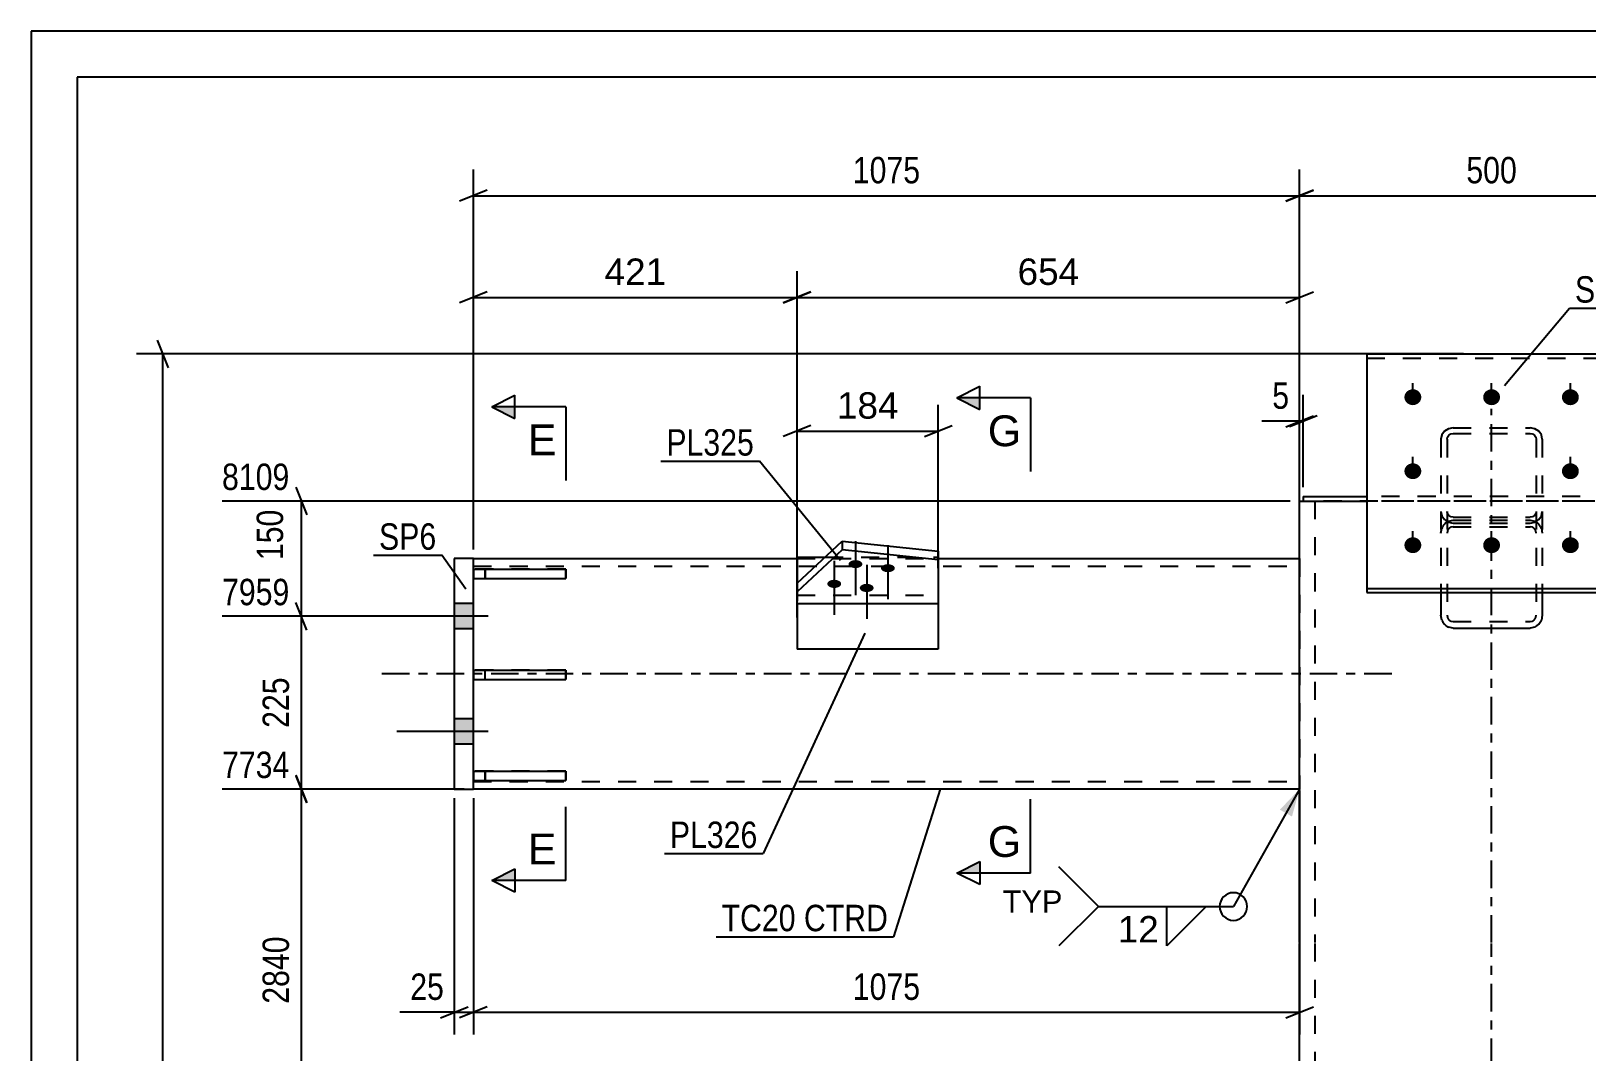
# Model space of a CAD drawing. Header units: millimetres. Extents: x -158 to 436, y -213 to 207.
# Drawn here: x -158.4 to 10.3, y 95.9 to 206.7 of the extents above; entities that cross this region are included whole.
import ezdxf

# ---------------------------------------------------------------- set-up
doc = ezdxf.new("R2010")
doc.units = ezdxf.units.MM
doc.linetypes.add('DXK_LINE_DOT2', pattern=[3.9198, 1.9599, -1.9599])
doc.linetypes.add('DXK_LINE_DOT3', pattern=[5.9187, 2.979, -0.9799, 0.9799, -0.9799])
doc.styles.add('Arial', font='ARIAL.TTF', dxfattribs={"height": 0.2})
doc.styles.add('Arial Narrow', font='ARIALN.TTF', dxfattribs={"height": 0.2})

# ---------------------------------------------------------------- blocks, each defined once
blk = doc.blocks.new('Unknown-284859241-1134')
at = {"color": 5, "linetype": 'Continuous'}
for p, q in [((435.6, 206.66), (-158.4, 206.66)), ((-158.4, 206.66), (-158.4, -213.34)), ((430.6, 201.66), (-153.4, 201.66)), ((-153.4, 201.66), (-153.4, -208.34))]:
    blk.add_line(p, q, dxfattribs=at)
blk = doc.blocks.new('Bolt-284859241-2861 - 2857')
at = {"linetype": 'Continuous'}
for points in [[(-8.54, 166.07), (-8.73, 166.09), (-8.91, 166.15), (-9.08, 166.24), (-9.22, 166.36), (-9.33, 166.5), (-9.41, 166.67), (-9.45, 166.84), (-9.45, 167.02), (-9.41, 167.2), (-9.33, 167.36), (-9.22, 167.51), (-9.08, 167.63), (-8.91, 167.72), (-8.73, 167.78), (-8.54, 167.79), (-8.35, 167.78), (-8.17, 167.72), (-8, 167.63), (-7.86, 167.51), (-7.75, 167.36), (-7.67, 167.2), (-7.63, 167.02), (-7.63, 166.84), (-7.67, 166.67), (-7.75, 166.5), (-7.86, 166.36), (-8, 166.24), (-8.17, 166.15), (-8.35, 166.09)], [(0, 166.07), (-0.19, 166.09), (-0.37, 166.15), (-0.54, 166.24), (-0.68, 166.36), (-0.79, 166.5), (-0.87, 166.67), (-0.91, 166.84), (-0.91, 167.02), (-0.87, 167.2), (-0.79, 167.36), (-0.68, 167.51), (-0.54, 167.63), (-0.37, 167.72), (-0.19, 167.78), (0, 167.79), (0.19, 167.78), (0.38, 167.72), (0.54, 167.63), (0.68, 167.51), (0.8, 167.36), (0.87, 167.2), (0.91, 167.02), (0.91, 166.84), (0.87, 166.67), (0.8, 166.5), (0.68, 166.36), (0.54, 166.24), (0.38, 166.15), (0.19, 166.09)], [(8.54, 166.07), (8.35, 166.09), (8.17, 166.15), (8.01, 166.24), (7.86, 166.36), (7.75, 166.5), (7.67, 166.67), (7.63, 166.84), (7.63, 167.02), (7.67, 167.2), (7.75, 167.36), (7.86, 167.51), (8.01, 167.63), (8.17, 167.72), (8.35, 167.78), (8.54, 167.79), (8.73, 167.78), (8.92, 167.72), (9.08, 167.63), (9.23, 167.51), (9.34, 167.36), (9.42, 167.2), (9.46, 167.02), (9.46, 166.84), (9.42, 166.67), (9.34, 166.5), (9.23, 166.36), (9.08, 166.24), (8.92, 166.15), (8.73, 166.09)], [(-8.54, 158.05), (-8.73, 158.06), (-8.91, 158.12), (-9.08, 158.21), (-9.22, 158.33), (-9.33, 158.48), (-9.41, 158.64), (-9.45, 158.82), (-9.45, 159), (-9.41, 159.17), (-9.33, 159.34), (-9.22, 159.48), (-9.08, 159.6), (-8.91, 159.69), (-8.73, 159.75), (-8.54, 159.77), (-8.35, 159.75), (-8.17, 159.69), (-8, 159.6), (-7.86, 159.48), (-7.75, 159.34), (-7.67, 159.17), (-7.63, 159), (-7.63, 158.82), (-7.67, 158.64), (-7.75, 158.48), (-7.86, 158.33), (-8, 158.21), (-8.17, 158.12), (-8.35, 158.06)], [(8.54, 158.05), (8.35, 158.06), (8.17, 158.12), (8.01, 158.21), (7.86, 158.33), (7.75, 158.48), (7.67, 158.64), (7.63, 158.82), (7.63, 159), (7.67, 159.17), (7.75, 159.34), (7.86, 159.48), (8.01, 159.6), (8.17, 159.69), (8.35, 159.75), (8.54, 159.77), (8.73, 159.75), (8.92, 159.69), (9.08, 159.6), (9.23, 159.48), (9.34, 159.34), (9.42, 159.17), (9.46, 159), (9.46, 158.82), (9.42, 158.64), (9.34, 158.48), (9.23, 158.33), (9.08, 158.21), (8.92, 158.12), (8.73, 158.06)], [(-8.54, 150.02), (-8.73, 150.04), (-8.91, 150.09), (-9.08, 150.18), (-9.22, 150.3), (-9.33, 150.45), (-9.41, 150.61), (-9.45, 150.79), (-9.45, 150.97), (-9.41, 151.15), (-9.33, 151.31), (-9.22, 151.46), (-9.08, 151.58), (-8.91, 151.67), (-8.73, 151.72), (-8.54, 151.74), (-8.35, 151.72), (-8.17, 151.67), (-8, 151.58), (-7.86, 151.46), (-7.75, 151.31), (-7.67, 151.15), (-7.63, 150.97), (-7.63, 150.79), (-7.67, 150.61), (-7.75, 150.45), (-7.86, 150.3), (-8, 150.18), (-8.17, 150.09), (-8.35, 150.04)], [(0, 150.02), (-0.19, 150.04), (-0.37, 150.09), (-0.54, 150.18), (-0.68, 150.3), (-0.79, 150.45), (-0.87, 150.61), (-0.91, 150.79), (-0.91, 150.97), (-0.87, 151.15), (-0.79, 151.31), (-0.68, 151.46), (-0.54, 151.58), (-0.37, 151.67), (-0.19, 151.72), (0, 151.74), (0.19, 151.72), (0.38, 151.67), (0.54, 151.58), (0.68, 151.46), (0.8, 151.31), (0.87, 151.15), (0.91, 150.97), (0.91, 150.79), (0.87, 150.61), (0.8, 150.45), (0.68, 150.3), (0.54, 150.18), (0.38, 150.09), (0.19, 150.04)], [(8.54, 150.02), (8.35, 150.04), (8.17, 150.09), (8.01, 150.18), (7.86, 150.3), (7.75, 150.45), (7.67, 150.61), (7.63, 150.79), (7.63, 150.97), (7.67, 151.15), (7.75, 151.31), (7.86, 151.46), (8.01, 151.58), (8.17, 151.67), (8.35, 151.72), (8.54, 151.74), (8.73, 151.72), (8.92, 151.67), (9.08, 151.58), (9.23, 151.46), (9.34, 151.31), (9.42, 151.15), (9.46, 150.97), (9.46, 150.79), (9.42, 150.61), (9.34, 150.45), (9.23, 150.3), (9.08, 150.18), (8.92, 150.09), (8.73, 150.04)]]:
    blk.add_hatch(color=1, dxfattribs=at).paths.add_polyline_path(points)
at = {"color": 1, "linetype": 'Continuous'}
for p, q in [((-8.54, 166.11), (-8.54, 168.47)), ((0, 166.11), (0, 168.47)), ((8.54, 166.11), (8.54, 168.47)), ((-8.54, 158.08), (-8.54, 160.45)), ((8.54, 158.08), (8.54, 160.45)), ((-8.54, 150.05), (-8.54, 152.42)), ((0, 150.05), (0, 152.42)), ((8.54, 150.05), (8.54, 152.42))]:
    blk.add_line(p, q, dxfattribs=at)
blk = doc.blocks.new('Part-284859241-2860 - 2857')
at = {"color": 2, "linetype": 'Continuous'}
for p, q in [((-75.32, 146.77), (-70.44, 151.31)), ((-70.44, 150.37), (-75.32, 145.83)), ((-70.44, 151.31), (-60.01, 150.23)), ((-70.44, 151.31), (-70.44, 150.37)), ((-60.01, 149.29), (-70.44, 150.37)), ((-60.01, 150.23), (-60.01, 144.51)), ((-75.32, 144.51), (-75.32, 146.77)), ((-60.01, 144.51), (-75.32, 144.51))]:
    blk.add_line(p, q, dxfattribs=at)
at = {"color": 7, "linetype": 'DXK_LINE_DOT2'}
blk.add_line((-75.32, 145.45), (-60.01, 145.45), dxfattribs=at)
blk = doc.blocks.new('Part-284859241-2866 - 2857')
at = {"color": 2, "linetype": 'Continuous'}
for p, q in [((-13.54, 171.63), (-13.54, 145.73)), ((-13.54, 171.63), (13.54, 171.63)), ((13.54, 145.73), (13.54, 171.63)), ((-13.54, 146.18), (13.54, 146.18)), ((-13.54, 145.73), (13.54, 145.73))]:
    blk.add_line(p, q, dxfattribs=at)
at = {"color": 7, "linetype": 'DXK_LINE_DOT2'}
blk.add_line((-13.54, 171.18), (13.54, 171.18), dxfattribs=at)
blk = doc.blocks.new('Part-284859241-3005 - 2857')
at = {"color": 2, "linetype": 'Continuous'}
for p, q in [((-110.42, 148.28), (-100.42, 148.28)), ((-110.42, 148.28), (-110.42, 147.28)), ((-110.42, 147.28), (-100.42, 147.28)), ((-100.42, 148.28), (-100.42, 147.28))]:
    blk.add_line(p, q, dxfattribs=at)
at = {"color": 7, "linetype": 'DXK_LINE_DOT2'}
blk.add_line((-109.17, 147.28), (-109.17, 148.28), dxfattribs=at)
blk = doc.blocks.new('Part-284859241-3006 - 2857')
at = {"color": 7, "linetype": 'DXK_LINE_DOT2'}
for p, q in [((-100.42, 137.32), (-110.42, 137.32)), ((-110.42, 137.32), (-110.42, 136.32)), ((-109.17, 136.32), (-109.17, 137.32)), ((-100.42, 136.32), (-100.42, 137.32)), ((-110.42, 136.32), (-100.42, 136.32))]:
    blk.add_line(p, q, dxfattribs=at)
blk = doc.blocks.new('Part-284859241-3007 - 2857')
at = {"color": 7, "linetype": 'DXK_LINE_DOT2'}
for p, q in [((-100.42, 148.28), (-110.42, 148.28)), ((-110.42, 148.28), (-110.42, 147.28)), ((-110.42, 147.28), (-100.42, 147.28)), ((-109.17, 148.28), (-109.17, 147.28)), ((-100.42, 147.28), (-100.42, 148.28))]:
    blk.add_line(p, q, dxfattribs=at)
blk = doc.blocks.new('Part-284859241-2955 - 2857')
at = {"color": 7, "linetype": 'DXK_LINE_DOT2'}
for p, q in [((-5.4, 162.85), (-5.5, 162.37)), ((-5.5, 162.37), (-5.5, 145.73)), ((-5.11, 163.25), (-5.4, 162.85)), ((-4.67, 163.52), (-5.11, 163.25)), ((-4.83, 162.37), (-4.78, 162.61)), ((-4.83, 162.37), (-4.83, 143.3)), ((-4.78, 162.61), (-4.64, 162.81)), ((-4.16, 163.62), (-4.67, 163.52)), ((-4.64, 162.81), (-4.42, 162.95)), ((-4.42, 162.95), (-4.16, 162.99)), ((-4.16, 163.62), (4.17, 163.62)), ((-4.16, 162.99), (4.17, 162.99)), ((4.68, 163.52), (4.17, 163.62)), ((4.17, 162.99), (4.42, 162.95)), ((4.42, 162.95), (4.64, 162.81)), ((4.64, 162.81), (4.79, 162.61)), ((5.11, 163.25), (4.68, 163.52)), ((4.79, 162.61), (4.84, 162.37)), ((4.84, 162.37), (4.84, 143.3)), ((5.4, 162.85), (5.11, 163.25)), ((5.5, 162.37), (5.4, 162.85)), ((5.5, 162.37), (5.5, 145.73)), ((-5.5, 154.54), (-5.4, 154.06)), ((-5.4, 154.06), (-5.11, 153.65)), ((-5.11, 153.65), (-4.67, 153.38)), ((-4.78, 154.3), (-4.83, 154.54)), ((-4.64, 154.09), (-4.78, 154.3)), ((-4.67, 153.48), (-4.16, 153.59)), ((-4.42, 153.96), (-4.64, 154.09)), ((-4.16, 153.91), (-4.42, 153.96)), ((-4.16, 153.91), (4.17, 153.91)), ((-4.16, 153.59), (4.17, 153.59)), ((4.42, 153.96), (4.17, 153.91)), ((4.17, 153.59), (4.68, 153.48)), ((4.64, 154.09), (4.42, 153.96)), ((4.79, 154.3), (4.64, 154.09)), ((4.68, 153.38), (5.11, 153.65)), ((4.84, 154.54), (4.79, 154.3)), ((5.11, 153.65), (5.4, 154.06)), ((5.4, 154.06), (5.5, 154.54)), ((-5.5, 152.17), (-5.4, 152.71)), ((-4.78, 152.44), (-4.83, 152.17)), ((-4.67, 153.38), (-4.16, 153.28)), ((-4.16, 152.88), (-4.42, 152.82)), ((-4.16, 153.28), (4.17, 153.28)), ((-4.16, 152.88), (4.17, 152.88)), ((4.17, 153.28), (4.68, 153.38)), ((4.42, 152.82), (4.17, 152.88)), ((4.84, 152.17), (4.79, 152.44)), ((5.4, 152.71), (5.5, 152.17)), ((-4.83, 143.3), (-4.78, 143.03)), ((-4.42, 142.65), (-4.16, 142.59)), ((-4.16, 142.59), (4.17, 142.59)), ((4.17, 142.59), (4.42, 142.65)), ((4.79, 143.03), (4.84, 143.3))]:
    blk.add_line(p, q, dxfattribs=at)
at = {"color": 2, "linetype": 'Continuous'}
for p, q in [((-5.5, 145.73), (-5.5, 143.3)), ((5.5, 145.73), (5.5, 143.3)), ((-5.4, 142.76), (-5.5, 143.3)), ((-4.16, 141.88), (-4.67, 141.99)), ((-4.16, 141.88), (4.17, 141.88)), ((4.68, 141.99), (4.17, 141.88)), ((5.5, 143.3), (5.4, 142.76))]:
    blk.add_line(p, q, dxfattribs=at)
at = {"color": 7, "linetype": 'DXK_LINE_DOT2'}
for centre, radius, start, end in [((-4.11, 152.22), 1.38, 114.32, 159.2417), ((-4.14, 152.2), 0.69, 114.32, 159.2417), ((4.14, 152.2), 0.69, 20.7583, 65.68), ((4.11, 152.22), 1.38, 20.7583, 65.68), ((-4.14, 143.27), 0.69, 200.7583, 245.68), ((4.14, 143.27), 0.69, 294.32, 339.2417)]:
    blk.add_arc(centre, radius, start, end, dxfattribs=at)
at = {"color": 2, "linetype": 'Continuous'}
for centre, start, end in [((-4.11, 143.25), 200.7583, 245.68), ((4.11, 143.25), 294.32, 339.2417)]:
    blk.add_arc(centre, 1.38, start, end, dxfattribs=at)
blk = doc.blocks.new('Bolt-284859241-3025 - 2857')
at = {"linetype": 'Continuous'}
for points in [[(-68.99, 149.25), (-68.84, 149.24), (-68.69, 149.22), (-68.55, 149.17), (-68.44, 149.11), (-68.34, 149.04), (-68.28, 148.96), (-68.25, 148.87), (-68.25, 148.78), (-68.28, 148.69), (-68.34, 148.61), (-68.44, 148.54), (-68.55, 148.48), (-68.69, 148.44), (-68.84, 148.41), (-68.99, 148.4), (-69.15, 148.41), (-69.3, 148.44), (-69.43, 148.48), (-69.55, 148.54), (-69.64, 148.61), (-69.71, 148.69), (-69.74, 148.78), (-69.74, 148.87), (-69.71, 148.96), (-69.64, 149.04), (-69.55, 149.11), (-69.43, 149.17), (-69.3, 149.22), (-69.15, 149.24)], [(-65.47, 148.81), (-65.32, 148.8), (-65.17, 148.78), (-65.03, 148.73), (-64.92, 148.67), (-64.82, 148.6), (-64.76, 148.52), (-64.73, 148.43), (-64.73, 148.34), (-64.76, 148.25), (-64.82, 148.17), (-64.92, 148.1), (-65.03, 148.04), (-65.17, 147.99), (-65.32, 147.96), (-65.47, 147.95), (-65.63, 147.96), (-65.78, 147.99), (-65.91, 148.04), (-66.03, 148.1), (-66.12, 148.17), (-66.19, 148.25), (-66.22, 148.34), (-66.22, 148.43), (-66.19, 148.52), (-66.12, 148.6), (-66.03, 148.67), (-65.91, 148.73), (-65.78, 148.78), (-65.63, 148.8)], [(-71.29, 147.13), (-71.14, 147.12), (-70.99, 147.09), (-70.85, 147.04), (-70.73, 146.98), (-70.64, 146.91), (-70.58, 146.82), (-70.55, 146.73), (-70.55, 146.64), (-70.58, 146.55), (-70.64, 146.46), (-70.73, 146.39), (-70.85, 146.33), (-70.99, 146.28), (-71.14, 146.25), (-71.29, 146.24), (-71.45, 146.25), (-71.6, 146.28), (-71.73, 146.33), (-71.85, 146.39), (-71.94, 146.46), (-72, 146.55), (-72.04, 146.64), (-72.04, 146.73), (-72, 146.82), (-71.94, 146.91), (-71.85, 146.98), (-71.73, 147.04), (-71.6, 147.09), (-71.45, 147.12)], [(-67.77, 146.69), (-67.62, 146.68), (-67.47, 146.65), (-67.33, 146.6), (-67.21, 146.54), (-67.12, 146.47), (-67.06, 146.38), (-67.03, 146.29), (-67.03, 146.2), (-67.06, 146.11), (-67.12, 146.02), (-67.21, 145.94), (-67.33, 145.88), (-67.47, 145.84), (-67.62, 145.81), (-67.77, 145.8), (-67.93, 145.81), (-68.08, 145.84), (-68.21, 145.88), (-68.33, 145.94), (-68.42, 146.02), (-68.48, 146.11), (-68.52, 146.2), (-68.52, 146.29), (-68.48, 146.38), (-68.42, 146.47), (-68.33, 146.54), (-68.21, 146.6), (-68.08, 146.65), (-67.93, 146.68)]]:
    blk.add_hatch(color=1, dxfattribs=at).paths.add_polyline_path(points)
at = {"color": 1, "linetype": 'Continuous'}
for p, q in [((-68.99, 151.33), (-68.99, 145.46)), ((-65.47, 150.89), (-65.47, 145.02)), ((-71.29, 149.19), (-71.29, 143.32)), ((-67.77, 148.75), (-67.77, 142.88))]:
    blk.add_line(p, q, dxfattribs=at)
blk = doc.blocks.new('Part-284859241-2966 - 2857')
at = {"color": 2, "linetype": 'Continuous'}
for p, q in [((-112.5, 149.42), (-112.5, 124.42)), ((-110.42, 149.42), (-112.5, 149.42)), ((-110.42, 124.42), (-110.42, 149.42)), ((-112.5, 124.42), (-110.42, 124.42))]:
    blk.add_line(p, q, dxfattribs=at)
blk = doc.blocks.new('Part-284859241-2978 - 2857')
at = {"color": 2, "linetype": 'Continuous'}
for p, q in [((-110.42, 126.36), (-100.42, 126.36)), ((-110.42, 126.36), (-110.42, 125.36)), ((-110.42, 125.36), (-100.42, 125.36)), ((-100.42, 126.36), (-100.42, 125.36))]:
    blk.add_line(p, q, dxfattribs=at)
at = {"color": 7, "linetype": 'DXK_LINE_DOT2'}
blk.add_line((-109.17, 125.36), (-109.17, 126.36), dxfattribs=at)
blk = doc.blocks.new('Part-284859241-2981 - 2857')
at = {"color": 7, "linetype": 'DXK_LINE_DOT2'}
for p, q in [((-100.42, 126.36), (-110.42, 126.36)), ((-110.42, 126.36), (-110.42, 125.36)), ((-110.42, 125.36), (-100.42, 125.36)), ((-109.17, 126.36), (-109.17, 125.36)), ((-100.42, 125.36), (-100.42, 126.36))]:
    blk.add_line(p, q, dxfattribs=at)
blk = doc.blocks.new('Part-284859241-2991 - 2857')
at = {"color": 2, "linetype": 'Continuous'}
for p, q in [((-20.42, 156.17), (-13.54, 156.17)), ((-20.42, 156.17), (-20.42, 155.67)), ((-20.42, 155.67), (-19.02, 155.67)), ((20.42, 156.17), (13.54, 156.17)), ((20.42, 155.67), (19.02, 155.67)), ((20.42, 156.17), (20.42, 155.67))]:
    blk.add_line(p, q, dxfattribs=at)
at = {"color": 7, "linetype": 'DXK_LINE_DOT2'}
for p, q in [((19.02, 155.67), (-19.02, 155.67)), ((13.54, 156.17), (-13.54, 156.17))]:
    blk.add_line(p, q, dxfattribs=at)
blk = doc.blocks.new('Part-284859241-2996 - 2857')
at = {"color": 2, "linetype": 'Continuous'}
for p, q in [((-110.42, 149.42), (-75.32, 149.42)), ((-60.01, 149.42), (-20.83, 149.42)), ((-20.83, 124.42), (-110.42, 124.42))]:
    blk.add_line(p, q, dxfattribs=at)
at = {"color": 7, "linetype": 'DXK_LINE_DOT2'}
for p, q in [((-110.42, 124.42), (-110.42, 149.42)), ((-110.42, 148.59), (-20.83, 148.59)), ((-75.32, 149.42), (-60.01, 149.42)), ((-20.83, 149.42), (-20.83, 124.42)), ((-110.42, 125.26), (-20.83, 125.26))]:
    blk.add_line(p, q, dxfattribs=at)
at = {"color": 7, "linetype": 'DXK_LINE_DOT3'}
blk.add_line((-10.83, 136.92), (-120.42, 136.92), dxfattribs=at)
blk = doc.blocks.new('Part-284859241-3003 - 2857')
at = {"color": 2, "linetype": 'Continuous'}
for p, q in [((-75.32, 149.59), (-72.29, 149.59)), ((-75.32, 149.59), (-75.32, 146.77)), ((-75.32, 144.51), (-75.32, 139.59)), ((-60.01, 144.51), (-60.01, 139.59)), ((-60.01, 139.59), (-75.32, 139.59))]:
    blk.add_line(p, q, dxfattribs=at)
at = {"color": 7, "linetype": 'DXK_LINE_DOT2'}
for p, q in [((-72.29, 149.59), (-60.01, 149.59)), ((-60.01, 149.59), (-60.01, 144.51)), ((-75.32, 146.77), (-75.32, 144.51))]:
    blk.add_line(p, q, dxfattribs=at)
blk = doc.blocks.new('Part-284859241-3004 - 2857')
at = {"color": 2, "linetype": 'Continuous'}
for p, q in [((-110.42, 137.32), (-100.42, 137.32)), ((-110.42, 137.32), (-110.42, 136.32)), ((-100.42, 137.32), (-100.42, 136.32)), ((-110.42, 136.32), (-100.42, 136.32))]:
    blk.add_line(p, q, dxfattribs=at)
at = {"color": 7, "linetype": 'DXK_LINE_DOT2'}
blk.add_line((-109.17, 136.32), (-109.17, 137.32), dxfattribs=at)
blk = doc.blocks.new('Bolt-284859241-3028 - 2857')
at = {"linetype": 'Continuous'}
for points in [[(-112.5, 144.55), (-112.5, 141.8), (-110.42, 141.8), (-110.42, 144.55)], [(-112.5, 144.55), (-112.5, 141.8), (-110.42, 141.8), (-110.42, 144.55)], [(-112.5, 132.05), (-112.5, 129.3), (-110.42, 129.3), (-110.42, 132.05)], [(-112.5, 132.05), (-112.5, 129.3), (-110.42, 129.3), (-110.42, 132.05)]]:
    blk.add_hatch(color=1, dxfattribs=at).paths.add_polyline_path(points)
at = {"color": 1, "linetype": 'Continuous'}
for p, q in [((-110.42, 144.55), (-112.5, 144.55)), ((-110.42, 144.55), (-112.5, 144.55)), ((-108.83, 143.17), (-118.75, 143.17)), ((-108.83, 143.17), (-118.75, 143.17)), ((-110.42, 141.8), (-112.5, 141.8)), ((-110.42, 141.8), (-112.5, 141.8)), ((-110.42, 132.05), (-112.5, 132.05)), ((-110.42, 132.05), (-112.5, 132.05)), ((-108.83, 130.67), (-118.75, 130.67)), ((-108.83, 130.67), (-118.75, 130.67)), ((-110.42, 129.3), (-112.5, 129.3)), ((-110.42, 129.3), (-112.5, 129.3))]:
    blk.add_line(p, q, dxfattribs=at)
blk = doc.blocks.new('Part-284859241-3034 - 2857')
at = {"linetype": 'Continuous'}
blk.add_hatch(color=2, dxfattribs=at).paths.add_polyline_path([(0, 29.17), (-0.8, 30.57), (0.8, 30.57)])
at = {"color": 7, "linetype": 'DXK_LINE_DOT3'}
for p, q in [((0, 107.76), (0, 165.67)), ((0, 29.27), (0, 107.66)), ((0, -10), (0, 29.17))]:
    blk.add_line(p, q, dxfattribs=at)
at = {"color": 2, "linetype": 'Continuous'}
for p, q in [((-20.83, 107.76), (-20.83, 155.67)), ((-20.83, 155.67), (-20.42, 155.67)), ((-19.02, 155.67), (-17.5, 155.67)), ((-17.5, 155.67), (-13.54, 155.67)), ((19.02, 155.67), (13.54, 155.67)), ((20.83, 155.67), (20.42, 155.67)), ((20.83, 155.67), (20.83, 107.76)), ((-20.83, 29.27), (-20.83, 107.66)), ((20.83, 107.66), (20.83, 29.27)), ((0, 29.17), (-0.8, 30.57)), ((-0.8, 30.57), (0.8, 30.57)), ((0.8, 30.57), (0, 29.17)), ((-20.83, 12.5), (-20.83, 29.17)), ((20.83, 29.17), (20.83, 12.5))]:
    blk.add_line(p, q, dxfattribs=at)
at = {"color": 7, "linetype": 'DXK_LINE_DOT2'}
for p, q in [((-20.83, 155.67), (-19.02, 155.67)), ((-20.42, 155.67), (-19.86, 155.67)), ((-19.17, 155.67), (-19.17, 107.76)), ((13.54, 155.67), (-13.54, 155.67)), ((20.42, 155.67), (17.5, 155.67)), ((19.17, 155.67), (19.17, 107.76)), ((-19.17, 107.66), (-19.17, 29.27)), ((19.17, 107.66), (19.17, 29.27)), ((-19.17, 29.17), (-19.17, 0)), ((19.17, 29.17), (19.17, 0)), ((-20.83, 12.5), (-20.83, 0)), ((20.83, 12.5), (20.83, 0)), ((20.83, 0), (-20.83, 0))]:
    blk.add_line(p, q, dxfattribs=at)
at = {"color": 2, "linetype": 'Continuous'}
blk.add_circle((0, 30.07), 1, dxfattribs=at)
blk = doc.blocks.new('StraightDimension-284859241-6007 - 2857')
at = {"color": 7, "linetype": 'Continuous'}
for p, q in [((-75.32, 143.05), (-75.32, 166.11)), ((-60.01, 148.37), (-60.01, 166.11)), ((-73.82, 163.86), (-76.82, 162.66)), ((-61.51, 162.66), (-58.51, 163.86)), ((-75.32, 163.26), (-60.01, 163.26))]:
    blk.add_line(p, q, dxfattribs=at)
at = {"color": 0}
blk.add_wipeout([(-63.73, 164.01), (-63.73, 168.21), (-71.6, 168.21), (-71.6, 164.01)], dxfattribs=at)
at = {"color": 3, "style": 'Arial'}
blk.add_text('184', height=2.865, dxfattribs=at).set_placement((-71, 164.61))
blk = doc.blocks.new('StraightDimension-284859241-3214 - 2857')
at = {"color": 7, "linetype": 'Continuous'}
for p, q in [((-20.83, 150.42), (-20.83, 191.64)), ((20.83, 150.42), (20.83, 191.64)), ((-19.33, 189.39), (-22.33, 188.19)), ((19.33, 188.19), (22.33, 189.39)), ((-20.83, 188.79), (20.83, 188.79))]:
    blk.add_line(p, q, dxfattribs=at)
at = {"color": 0}
blk.add_wipeout([(3.34, 189.54), (3.34, 193.74), (-3.34, 193.74), (-3.34, 189.54)], dxfattribs=at)
at = {"color": 3, "style": 'Arial Narrow'}
blk.add_text('500', height=2.863, dxfattribs=at).set_placement((-2.74, 190.14))
blk = doc.blocks.new('StraightDimension-284859241-5970 - 2857')
at = {"color": 7, "linetype": 'Continuous'}
for p, q in [((-143.5, 170.13), (-144.7, 173.13)), ((-3.03, 171.63), (-146.95, 171.63)), ((-144.1, -2.08), (-144.1, 171.63)), ((-144.7, -0.58), (-143.5, -3.58)), ((-34.33, -2.08), (-146.95, -2.08))]:
    blk.add_line(p, q, dxfattribs=at)
at = {"color": 0}
blk.add_wipeout([(-144.85, 89.82), (-149.05, 89.82), (-149.05, 79.73), (-144.85, 79.73)], dxfattribs=at)
at = {"color": 3, "style": 'Arial'}
blk.add_text('8325', height=2.865, rotation=90.0002, dxfattribs=at).set_placement((-145.45, 80.33))
blk = doc.blocks.new('StraightDimension-284859241-5837 - 2857')
at = {"color": 7, "linetype": 'Continuous'}
for p, q in [((-128.48, 141.67), (-129.68, 144.67)), ((-113.5, 143.17), (-137.69, 143.17)), ((-129.08, 124.42), (-129.08, 143.17)), ((-129.68, 125.92), (-128.48, 122.92)), ((-111.42, 124.42), (-137.69, 124.42))]:
    blk.add_line(p, q, dxfattribs=at)
at = {"color": 0, "linetype": 'Continuous'}
blk.add_wipeout([(-129.78, 143.77), (-129.78, 147.97), (-138.29, 147.97), (-138.29, 143.77)], dxfattribs=at)
at = {"color": 0}
blk.add_wipeout([(-129.83, 137.14), (-134.03, 137.14), (-134.03, 130.46), (-129.83, 130.46)], dxfattribs=at)
at = {"color": 3, "linetype": 'Continuous', "style": 'Arial Narrow'}
blk.add_text('7959', height=2.863, dxfattribs=at).set_placement((-137.69, 144.37))
at = {"color": 3, "style": 'Arial Narrow'}
blk.add_text('225', height=2.863, rotation=90.0002, dxfattribs=at).set_placement((-130.43, 131.06))
blk = doc.blocks.new('StraightDimension-284859241-3196 - 2857')
at = {"color": 7, "linetype": 'Continuous'}
for p, q in [((-110.42, 150.42), (-110.42, 191.64)), ((-20.83, 150.42), (-20.83, 191.64)), ((-108.92, 189.39), (-111.92, 188.19)), ((-22.33, 188.19), (-19.33, 189.39)), ((-110.42, 188.79), (-20.83, 188.79))]:
    blk.add_line(p, q, dxfattribs=at)
at = {"color": 0}
blk.add_wipeout([(-61.37, 189.54), (-61.37, 193.74), (-69.88, 193.74), (-69.88, 189.54)], dxfattribs=at)
at = {"color": 3, "style": 'Arial Narrow'}
blk.add_text('1075', height=2.863, dxfattribs=at).set_placement((-69.28, 190.14))
blk = doc.blocks.new('StraightDimension-284859241-3225 - 2857')
at = {"color": 7, "linetype": 'Continuous'}
for p, q in [((-20.83, 156.67), (-20.83, 167.18)), ((-20.42, 157.17), (-20.42, 167.18)), ((-22.33, 163.73), (-19.33, 164.93)), ((-18.92, 164.93), (-21.92, 163.73)), ((-20.83, 164.33), (-20.42, 164.33))]:
    blk.add_line(p, q, dxfattribs=at)
at = {"color": 0}
blk.add_wipeout([(-21.36, 165.08), (-21.36, 169.28), (-24.39, 169.28), (-24.39, 165.08)], dxfattribs=at)
at = {"color": 7, "linetype": 'Continuous'}
blk.add_line((-20.83, 164.33), (-24.91, 164.33), dxfattribs=at)
blk.add_line((-20.83, 164.33), (-24.91, 164.33), dxfattribs=at)
at = {"color": 3, "style": 'Arial Narrow'}
blk.add_text('5', height=2.86, dxfattribs=at).set_placement((-23.79, 165.68))
blk = doc.blocks.new('StraightDimension-284859241-5836 - 2857')
at = {"color": 7, "linetype": 'Continuous'}
for p, q in [((-129.68, 157.17), (-128.48, 154.17)), ((-21.83, 155.67), (-137.69, 155.67)), ((-129.08, 143.17), (-129.08, 155.67)), ((-128.48, 141.67), (-129.68, 144.67)), ((-113.5, 143.17), (-137.69, 143.17))]:
    blk.add_line(p, q, dxfattribs=at)
at = {"color": 0, "linetype": 'Continuous'}
blk.add_wipeout([(-129.78, 156.27), (-129.78, 160.47), (-138.29, 160.47), (-138.29, 156.27)], dxfattribs=at)
at = {"color": 0}
blk.add_wipeout([(-130.47, 155.35), (-134.67, 155.35), (-134.67, 148.66), (-130.47, 148.66)], dxfattribs=at)
at = {"color": 3, "linetype": 'Continuous', "style": 'Arial Narrow'}
blk.add_text('8109', height=2.863, dxfattribs=at).set_placement((-137.69, 156.87))
at = {"color": 3, "style": 'Arial Narrow'}
blk.add_text('150', height=2.863, rotation=90.0002, dxfattribs=at).set_placement((-131.07, 149.26))
blk = doc.blocks.new('StraightDimension-284859241-5838 - 2857')
at = {"color": 7, "linetype": 'Continuous'}
for p, q in [((-128.48, 122.92), (-129.68, 125.92)), ((-111.42, 124.42), (-137.69, 124.42)), ((-129.08, 85.16), (-129.08, 124.42)), ((-129.68, 86.66), (-128.48, 83.66)), ((-66.02, 85.16), (-137.69, 85.16))]:
    blk.add_line(p, q, dxfattribs=at)
at = {"color": 0, "linetype": 'Continuous'}
blk.add_wipeout([(-129.78, 125.02), (-129.78, 129.22), (-138.29, 129.22), (-138.29, 125.02)], dxfattribs=at)
at = {"color": 0}
blk.add_wipeout([(-129.83, 109.05), (-134.03, 109.05), (-134.03, 100.53), (-129.83, 100.53)], dxfattribs=at)
at = {"color": 3, "linetype": 'Continuous', "style": 'Arial Narrow'}
blk.add_text('7734', height=2.863, dxfattribs=at).set_placement((-137.69, 125.62))
at = {"color": 3, "style": 'Arial Narrow'}
blk.add_text('2840', height=2.863, rotation=90.0002, dxfattribs=at).set_placement((-130.43, 101.13))
blk = doc.blocks.new('StraightDimension-284859241-5977 - 2857')
at = {"color": 7, "linetype": 'Continuous'}
for p, q in [((-75.32, 143.88), (-75.32, 180.62)), ((-20.83, 150.42), (-20.83, 180.62)), ((-73.82, 178.37), (-76.82, 177.17)), ((-75.32, 177.77), (-20.83, 177.77)), ((-22.33, 177.17), (-19.33, 178.37))]:
    blk.add_line(p, q, dxfattribs=at)
at = {"color": 0}
blk.add_wipeout([(-44.14, 178.52), (-44.14, 182.72), (-52.01, 182.72), (-52.01, 178.52)], dxfattribs=at)
at = {"color": 3, "style": 'Arial'}
blk.add_text('654', height=2.865, dxfattribs=at).set_placement((-51.41, 179.12))
blk = doc.blocks.new('StraightDimension-284859241-5978 - 2857')
at = {"color": 7, "linetype": 'Continuous'}
for p, q in [((-110.42, 150.42), (-110.42, 180.62)), ((-75.32, 143.88), (-75.32, 180.62)), ((-108.92, 178.37), (-111.92, 177.17)), ((-110.42, 177.77), (-75.32, 177.77)), ((-76.82, 177.17), (-73.82, 178.37))]:
    blk.add_line(p, q, dxfattribs=at)
at = {"color": 0}
blk.add_wipeout([(-88.93, 178.52), (-88.93, 182.72), (-96.8, 182.72), (-96.8, 178.52)], dxfattribs=at)
at = {"color": 3, "style": 'Arial'}
blk.add_text('421', height=2.865, dxfattribs=at).set_placement((-96.2, 179.12))
blk = doc.blocks.new('StraightDimension-284859241-8744 - 2857')
at = {"color": 7, "linetype": 'Continuous'}
for p, q in [((-110.42, 123.42), (-110.42, 97.8)), ((-20.83, 124.26), (-20.83, 97.8)), ((-108.92, 100.8), (-111.92, 99.6)), ((-110.42, 100.2), (-20.83, 100.2)), ((-22.33, 99.6), (-19.33, 100.8))]:
    blk.add_line(p, q, dxfattribs=at)
at = {"color": 0}
blk.add_wipeout([(-61.37, 100.95), (-61.37, 105.15), (-69.88, 105.15), (-69.88, 100.95)], dxfattribs=at)
at = {"color": 3, "style": 'Arial Narrow'}
blk.add_text('1075', height=2.863, dxfattribs=at).set_placement((-69.28, 101.55))
blk = doc.blocks.new('StraightDimension-284859241-8745 - 2857')
at = {"color": 7, "linetype": 'Continuous'}
for p, q in [((-112.5, 123.42), (-112.5, 97.8)), ((-110.42, 123.42), (-110.42, 97.8)), ((-114, 99.6), (-111, 100.8)), ((-112.5, 100.2), (-110.42, 100.2)), ((-108.92, 100.8), (-111.92, 99.6))]:
    blk.add_line(p, q, dxfattribs=at)
at = {"color": 0}
blk.add_wipeout([(-113.02, 100.95), (-113.02, 105.15), (-117.88, 105.15), (-117.88, 100.95)], dxfattribs=at)
at = {"color": 7, "linetype": 'Continuous'}
blk.add_line((-112.5, 100.2), (-118.41, 100.2), dxfattribs=at)
blk.add_line((-112.5, 100.2), (-118.41, 100.2), dxfattribs=at)
at = {"color": 3, "style": 'Arial Narrow'}
blk.add_text('25', height=2.863, dxfattribs=at).set_placement((-117.28, 101.55))
blk = doc.blocks.new('Mark-284859241-6246 - 2857')
at = {"color": 0}
blk.add_wipeout([(-79.62, 118.03), (-79.62, 121.03), (-89.12, 121.03), (-89.12, 118.03)], dxfattribs=at)
blk.add_wipeout([(-79.62, 118.03), (-79.62, 121.03), (-89.12, 121.03), (-89.12, 118.03)], dxfattribs=at)
at = {"color": 30, "linetype": 'Continuous'}
for p in [(-67.96, 141.32), (-89.72, 117.43)]:
    blk.add_line(p, (-79.02, 117.43), dxfattribs=at)
at = {"color": 3, "style": 'Arial Narrow'}
blk.add_text('PL326', height=2.863, dxfattribs=at).set_placement((-89.12, 118.03))
blk = doc.blocks.new('Mark-284859241-2862 - 2857')
at = {"color": 0}
blk.add_wipeout([(17.08, 177.2), (17.08, 180.2), (9.04, 180.2), (9.04, 177.2)], dxfattribs=at)
blk.add_wipeout([(17.08, 177.2), (17.08, 180.2), (9.04, 180.2), (9.04, 177.2)], dxfattribs=at)
at = {"color": 30, "linetype": 'Continuous'}
for p, q in [((1.41, 168.19), (8.44, 176.6)), ((8.44, 176.6), (17.68, 176.6))]:
    blk.add_line(p, q, dxfattribs=at)
at = {"color": 3, "style": 'Arial Narrow'}
blk.add_text('SP19', height=2.863, dxfattribs=at).set_placement((9.04, 177.2))
blk = doc.blocks.new('Mark-284859241-2962 - 2857')
at = {"color": 0}
blk.add_wipeout([(-114.45, 150.39), (-114.45, 153.39), (-120.66, 153.39), (-120.66, 150.39)], dxfattribs=at)
blk.add_wipeout([(-114.45, 150.39), (-114.45, 153.39), (-120.66, 153.39), (-120.66, 150.39)], dxfattribs=at)
at = {"color": 30, "linetype": 'Continuous'}
for p in [(-121.26, 149.79), (-111.26, 146.11)]:
    blk.add_line(p, (-113.85, 149.79), dxfattribs=at)
at = {"color": 3, "style": 'Arial Narrow'}
blk.add_text('SP6', height=2.863, dxfattribs=at).set_placement((-120.66, 150.39))
blk = doc.blocks.new('SectionMark-284859241-6124 - 2857')
at = {"linetype": 'Continuous'}
for points in [[(-55.51, 166.87), (-55.51, 165.62), (-58.01, 166.87)], [(-55.51, 116.56), (-55.51, 115.31), (-58.01, 115.31)]]:
    blk.add_hatch(color=6, dxfattribs=at).paths.add_polyline_path(points)
at = {"color": 6, "linetype": 'Continuous'}
for p, q in [((-58.01, 166.87), (-55.51, 168.12)), ((-55.51, 165.62), (-55.51, 168.12)), ((-50.01, 166.87), (-58.01, 166.87)), ((-58.01, 166.87), (-55.51, 165.62)), ((-50.01, 166.87), (-50.01, 158.87)), ((-50.01, 115.31), (-50.01, 123.31)), ((-58.01, 115.31), (-55.51, 116.56)), ((-55.51, 116.56), (-55.51, 114.06)), ((-50.01, 115.31), (-58.01, 115.31)), ((-55.51, 114.06), (-58.01, 115.31))]:
    blk.add_line(p, q, dxfattribs=at)
at = {"color": 0, "linetype": 'Continuous'}
for points in [[(-51.01, 161.62), (-51.01, 165.12), (-54.64, 165.12), (-54.64, 161.62)], [(-51.01, 117.06), (-51.01, 120.56), (-54.64, 120.56), (-54.64, 117.06)]]:
    blk.add_wipeout(points, dxfattribs=at)
at = {"color": 3, "linetype": 'Continuous', "style": 'Arial'}
for p in [(-54.64, 161.62), (-54.64, 117.06)]:
    blk.add_text('G', height=3.34, dxfattribs=at).set_placement(p)
blk = doc.blocks.new('Mark-284859241-2992 - 2857')
at = {"color": 0}
for points in [[(-75.48, 109), (-75.48, 112), (-83.51, 112), (-83.51, 109)], [(-65.45, 109), (-65.45, 112), (-74.58, 112), (-74.58, 109)]]:
    blk.add_wipeout(points, dxfattribs=at)
for points in [[(-75.48, 109), (-75.48, 112), (-83.51, 112), (-83.51, 109)], [(-65.45, 109), (-65.45, 112), (-74.58, 112), (-74.58, 109)]]:
    blk.add_wipeout(points, dxfattribs=at)
at = {"color": 30, "linetype": 'Continuous'}
for p in [(-59.8, 124.42), (-84.11, 108.4)]:
    blk.add_line(p, (-64.85, 108.4), dxfattribs=at)
at = {"color": 3, "style": 'Arial Narrow'}
for s, p in [('TC20', (-83.51, 109)), ('CTRD', (-74.58, 109))]:
    blk.add_text(s, height=2.863, dxfattribs=at).set_placement(p)
blk = doc.blocks.new('SectionMark-284859241-3330 - 2857')
at = {"linetype": 'Continuous'}
for points in [[(-105.92, 165.89), (-105.92, 164.64), (-108.42, 165.89)], [(-105.92, 115.75), (-105.92, 114.5), (-108.42, 114.5)]]:
    blk.add_hatch(color=6, dxfattribs=at).paths.add_polyline_path(points)
at = {"color": 6, "linetype": 'Continuous'}
for p, q in [((-108.42, 165.89), (-105.92, 167.14)), ((-105.92, 164.64), (-105.92, 167.14)), ((-100.42, 165.89), (-108.42, 165.89)), ((-108.42, 165.89), (-105.92, 164.64)), ((-100.42, 165.89), (-100.42, 157.89)), ((-100.42, 114.5), (-100.42, 122.5)), ((-108.42, 114.5), (-105.92, 115.75)), ((-105.92, 115.75), (-105.92, 113.25)), ((-100.42, 114.5), (-108.42, 114.5)), ((-105.92, 113.25), (-108.42, 114.5))]:
    blk.add_line(p, q, dxfattribs=at)
at = {"color": 0, "linetype": 'Continuous'}
for points in [[(-101.42, 160.64), (-101.42, 164.14), (-104.53, 164.14), (-104.53, 160.64)], [(-101.42, 116.25), (-101.42, 119.75), (-104.53, 119.75), (-104.53, 116.25)]]:
    blk.add_wipeout(points, dxfattribs=at)
at = {"color": 3, "linetype": 'Continuous', "style": 'Arial'}
for p in [(-104.53, 160.64), (-104.53, 116.25)]:
    blk.add_text('E', height=3.34, dxfattribs=at).set_placement(p)
blk = doc.blocks.new('WeldMark-284859241-3355 - 2857')
at = {"linetype": 'Continuous'}
blk.add_hatch(color=30, dxfattribs=at).paths.add_polyline_path([(-22.96, 122.18), (-20.83, 124.42), (-21.65, 121.44)])
at = {"color": 30, "linetype": 'Continuous'}
blk.add_line((-20.83, 124.42), (-28, 111.68), dxfattribs=at)
at = {"color": 3, "linetype": 'Continuous'}
for q in [(-46.93, 115.97), (-46.93, 107.4)]:
    blk.add_line((-42.65, 111.68), q, dxfattribs=at)
for start, end in [(90, 270), (270, 90)]:
    blk.add_arc((-28, 111.68), 1.5, start, end, dxfattribs=at)
at = {"color": 0}
blk.add_wipeout([(-35.9, 107.58), (-35.9, 110.98), (-40.75, 110.98), (-40.75, 107.58)], dxfattribs=at)
at = {"color": 30, "linetype": 'Continuous'}
blk.add_line((-42.65, 111.68), (-28, 111.68), dxfattribs=at)
at = {"color": 3, "linetype": 'Continuous'}
for p, q in [((-35.24, 111.68), (-30.96, 111.68)), ((-30.96, 111.68), (-35.24, 107.4)), ((-35.24, 107.4), (-35.24, 111.68))]:
    blk.add_line(p, q, dxfattribs=at)
at = {"color": 3, "style": 'Arial'}
blk.add_text('12', height=2.865, dxfattribs=at).set_placement((-40.55, 107.78))
at = {"color": 0, "linetype": 'Continuous'}
blk.add_wipeout([(-46.55, 111.03), (-46.55, 113.53), (-53.03, 113.53), (-53.03, 111.03)], dxfattribs=at)
blk.add_wipeout([(-46.55, 111.03), (-46.55, 113.53), (-53.03, 113.53), (-53.03, 111.03)], dxfattribs=at)
at = {"color": 3, "linetype": 'Continuous', "style": 'Arial'}
blk.add_text('TYP', height=2.388, dxfattribs=at).set_placement((-53.03, 111.03))
blk = doc.blocks.new('Mark-284859241-6243 - 2857')
at = {"color": 0}
blk.add_wipeout([(-80, 160.6), (-80, 163.6), (-89.5, 163.6), (-89.5, 160.6)], dxfattribs=at)
blk.add_wipeout([(-80, 160.6), (-80, 163.6), (-89.5, 163.6), (-89.5, 160.6)], dxfattribs=at)
at = {"color": 30, "linetype": 'Continuous'}
for p in [(-90.1, 160), (-70.61, 149.21)]:
    blk.add_line(p, (-79.4, 160), dxfattribs=at)
at = {"color": 3, "style": 'Arial Narrow'}
blk.add_text('PL325', height=2.863, dxfattribs=at).set_placement((-89.5, 160.6))

msp = doc.modelspace()

# ---------------------------------------------------------------- block references
for name in ['Unknown-284859241-1134', 'Part-284859241-2866 - 2857', 'Bolt-284859241-2861 - 2857', 'Part-284859241-3034 - 2857', 'Part-284859241-2955 - 2857', 'Part-284859241-2991 - 2857', 'Part-284859241-2860 - 2857', 'Bolt-284859241-3025 - 2857', 'Part-284859241-2996 - 2857', 'Part-284859241-2966 - 2857', 'Part-284859241-3003 - 2857', 'Part-284859241-3005 - 2857', 'Part-284859241-3007 - 2857', 'Bolt-284859241-3028 - 2857', 'Part-284859241-3006 - 2857', 'Part-284859241-3004 - 2857', 'Part-284859241-2978 - 2857', 'Part-284859241-2981 - 2857']:
    msp.add_blockref(name, (0, 0))

# ---------------------------------------------------------------- next in the draw order: block references
for name in ['StraightDimension-284859241-3214 - 2857', 'StraightDimension-284859241-6007 - 2857']:
    msp.add_blockref(name, (0, 0))

# ---------------------------------------------------------------- next in the draw order: block references
for name in ['Mark-284859241-2862 - 2857', 'StraightDimension-284859241-5970 - 2857']:
    msp.add_blockref(name, (0, 0))

# ---------------------------------------------------------------- next in the draw order: block references
for name in ['StraightDimension-284859241-3196 - 2857', 'StraightDimension-284859241-5837 - 2857']:
    msp.add_blockref(name, (0, 0))

# ---------------------------------------------------------------- next in the draw order: block references
for name in ['StraightDimension-284859241-3225 - 2857', 'StraightDimension-284859241-5838 - 2857']:
    msp.add_blockref(name, (0, 0))

# ---------------------------------------------------------------- next in the draw order: block references
for name in ['StraightDimension-284859241-5836 - 2857', 'StraightDimension-284859241-8744 - 2857']:
    msp.add_blockref(name, (0, 0))

# ---------------------------------------------------------------- next in the draw order: block references
for name in ['StraightDimension-284859241-5977 - 2857', 'Mark-284859241-6246 - 2857', 'StraightDimension-284859241-8745 - 2857']:
    msp.add_blockref(name, (0, 0))

# ---------------------------------------------------------------- next in the draw order: block references
for name in ['StraightDimension-284859241-5978 - 2857', 'SectionMark-284859241-6124 - 2857', 'Mark-284859241-2992 - 2857']:
    msp.add_blockref(name, (0, 0))

# ---------------------------------------------------------------- next in the draw order: block references
for name in ['SectionMark-284859241-3330 - 2857', 'Mark-284859241-6243 - 2857', 'Mark-284859241-2962 - 2857', 'WeldMark-284859241-3355 - 2857']:
    msp.add_blockref(name, (0, 0))

doc.saveas('drawing.dxf')
